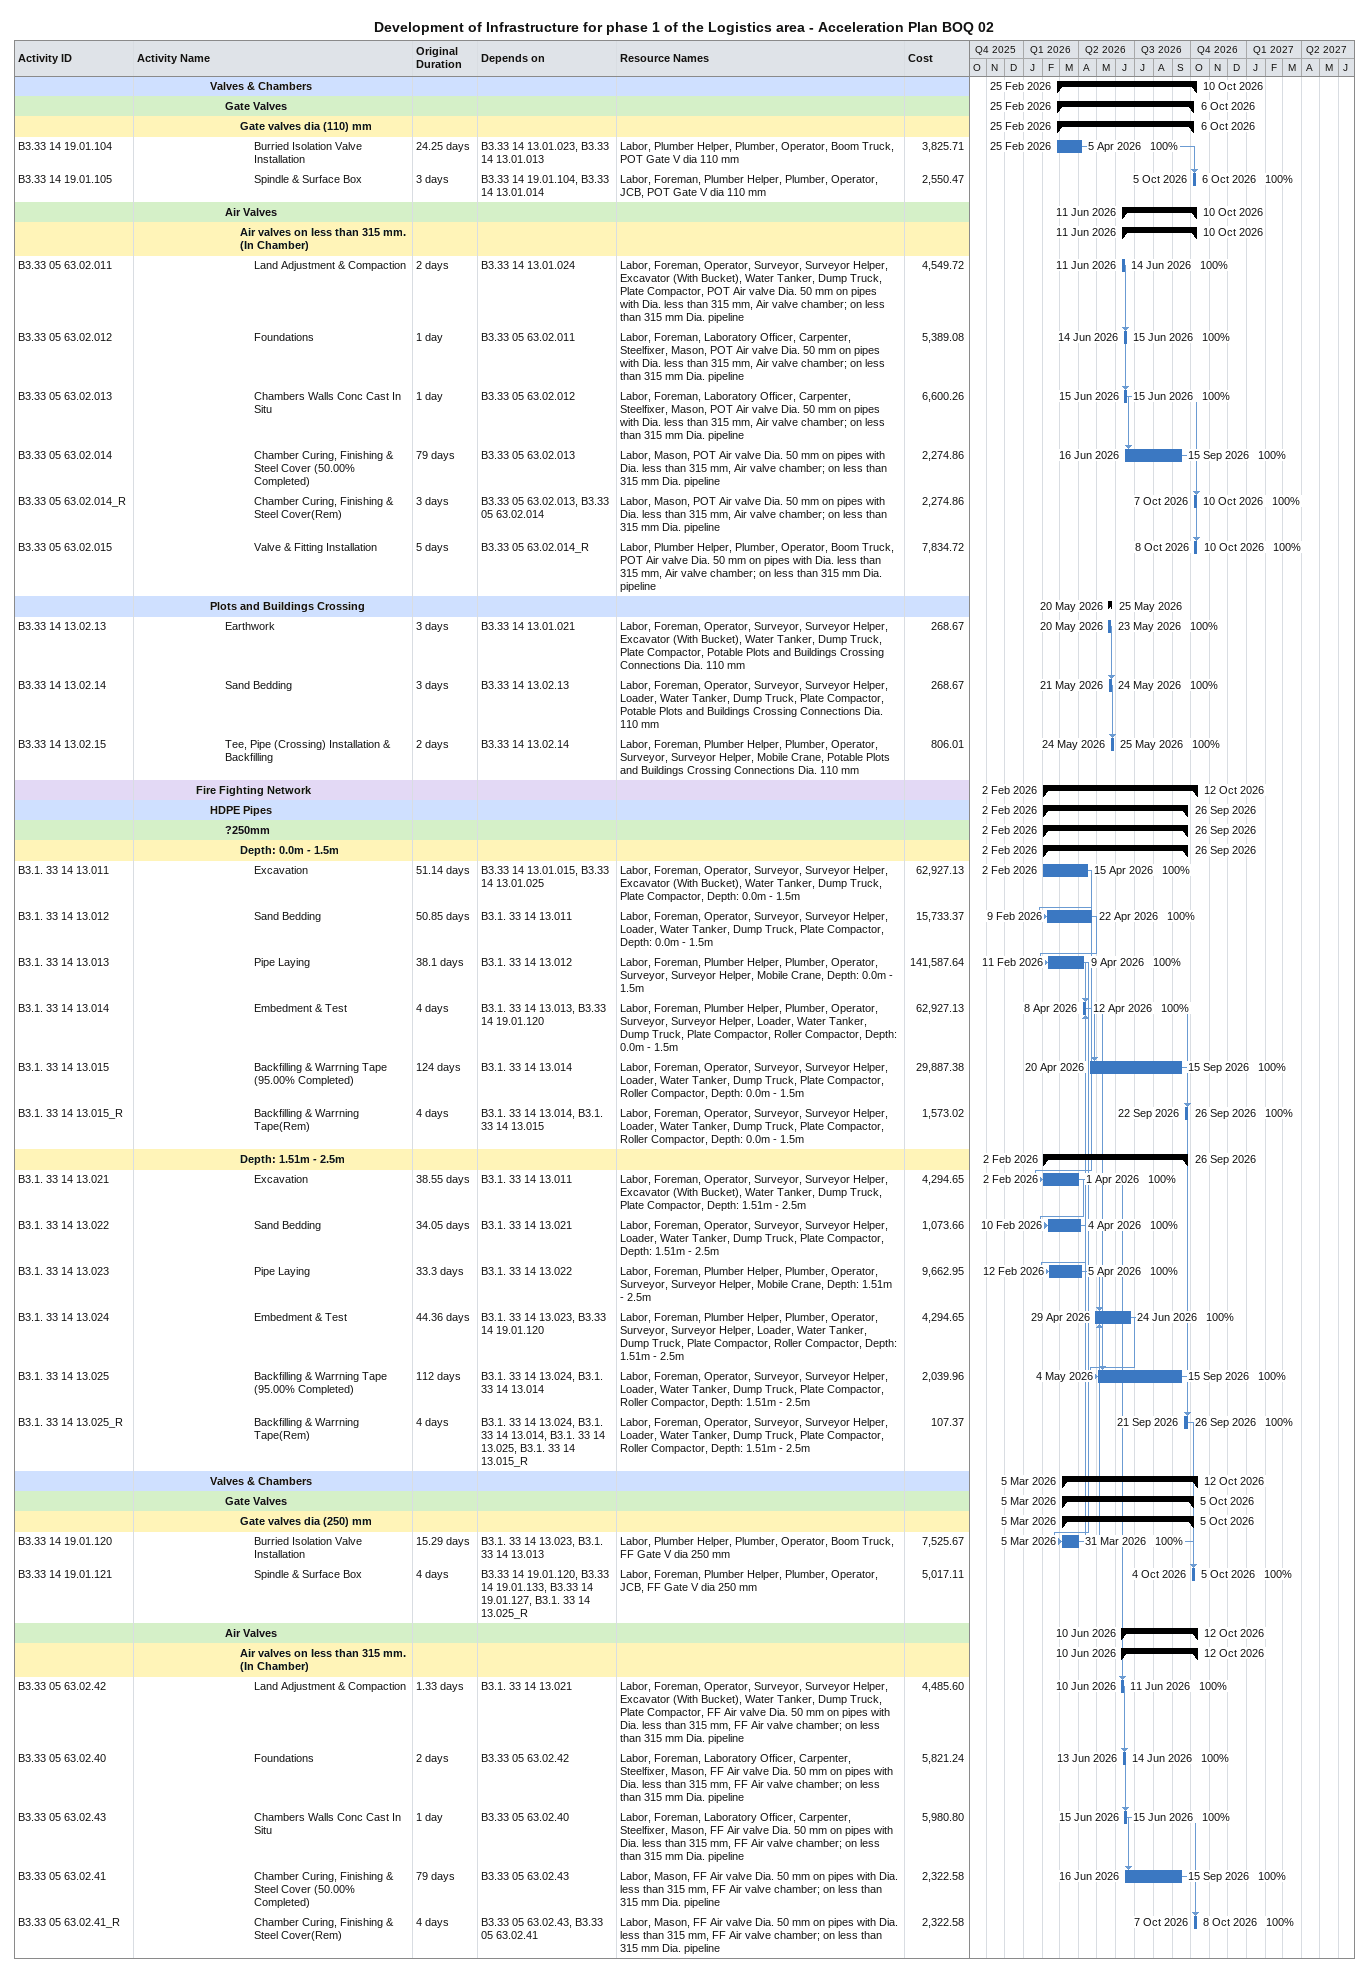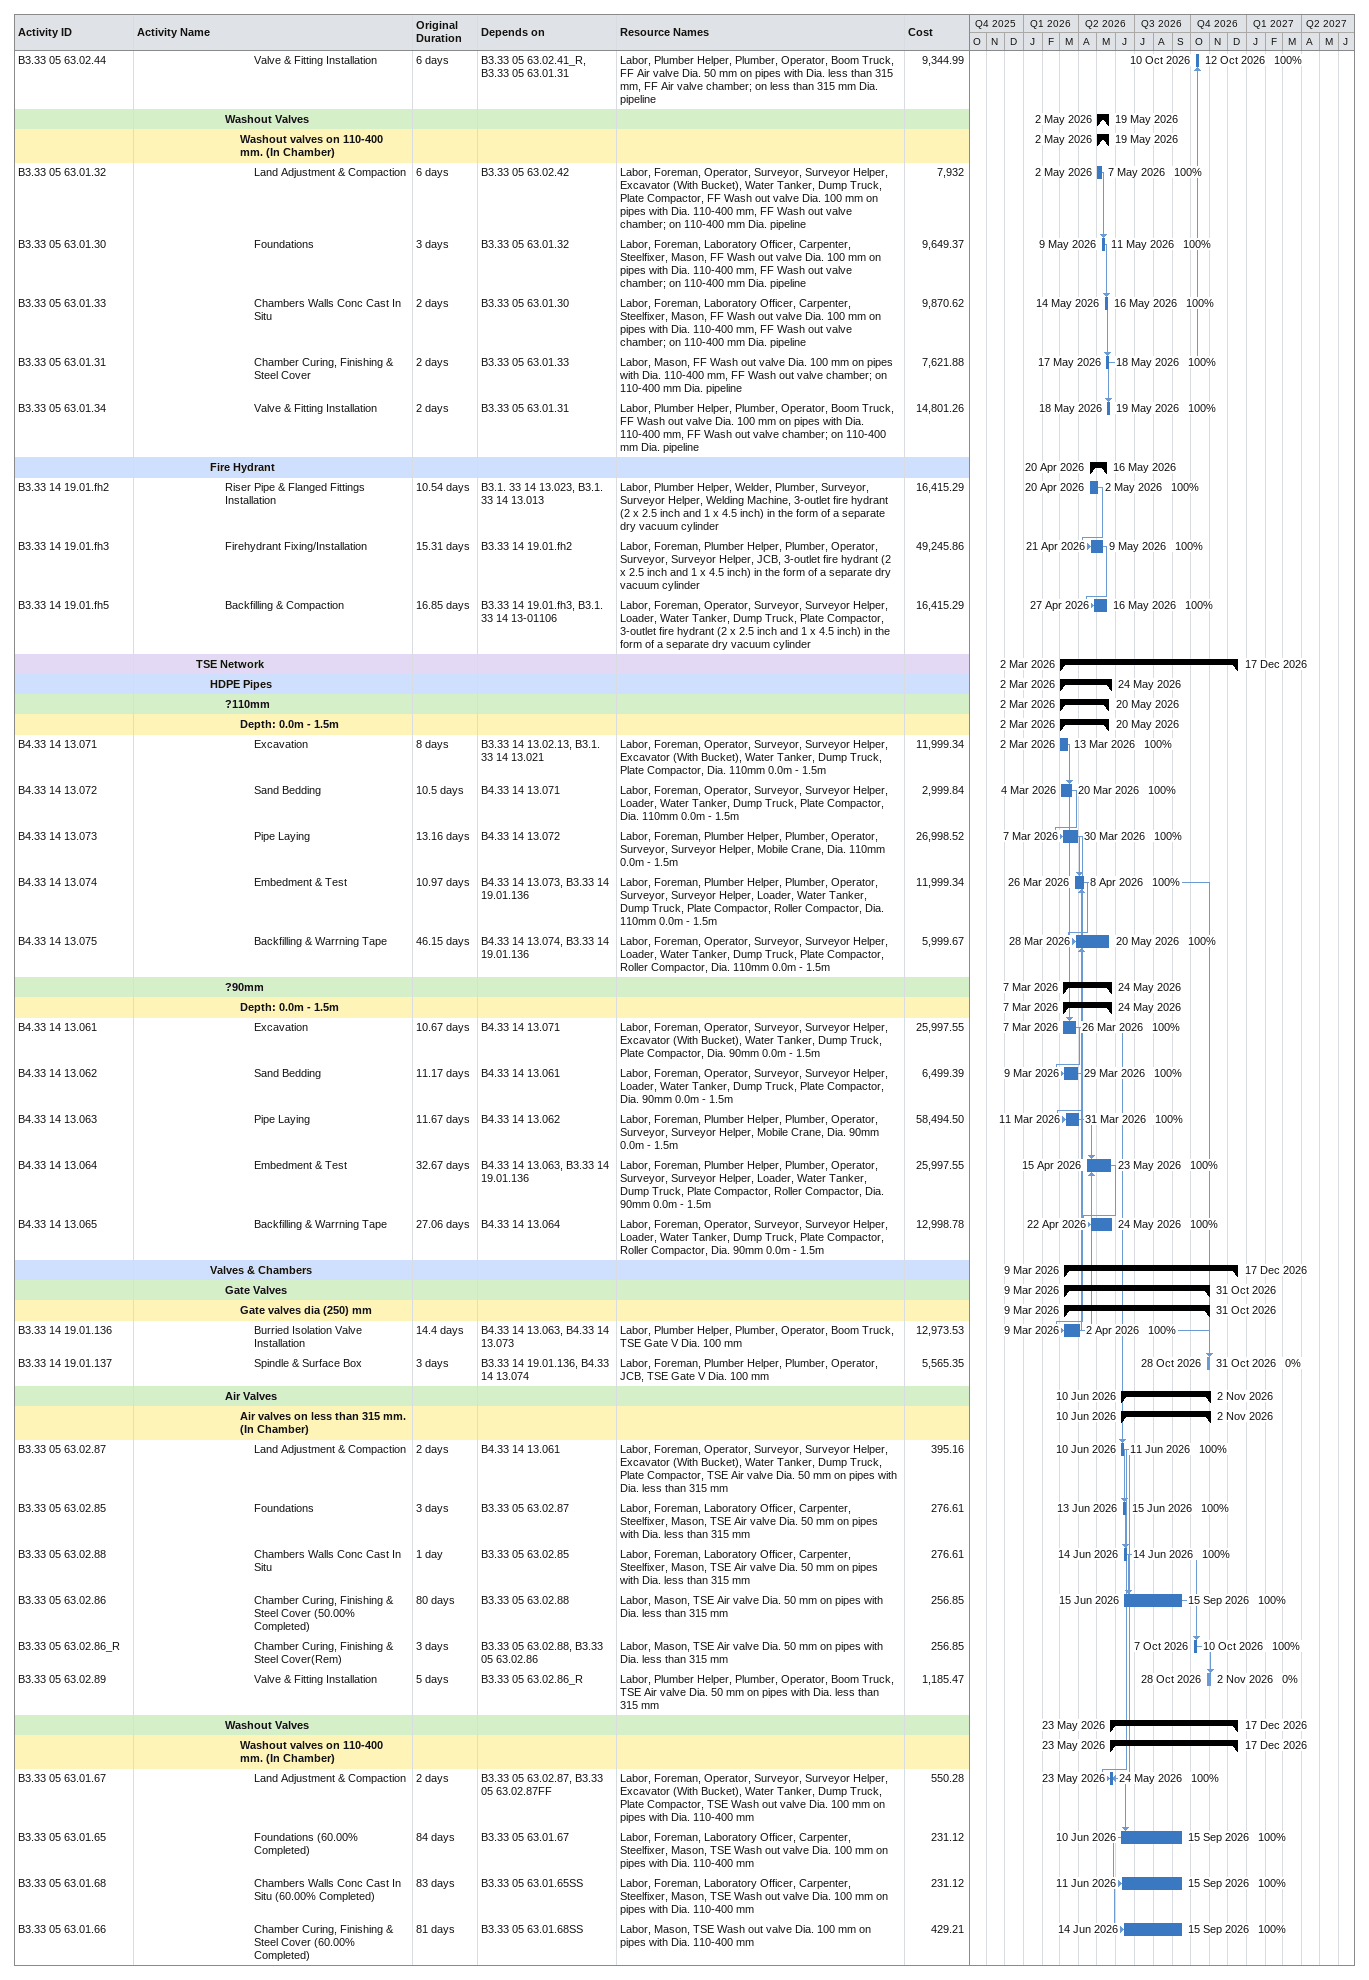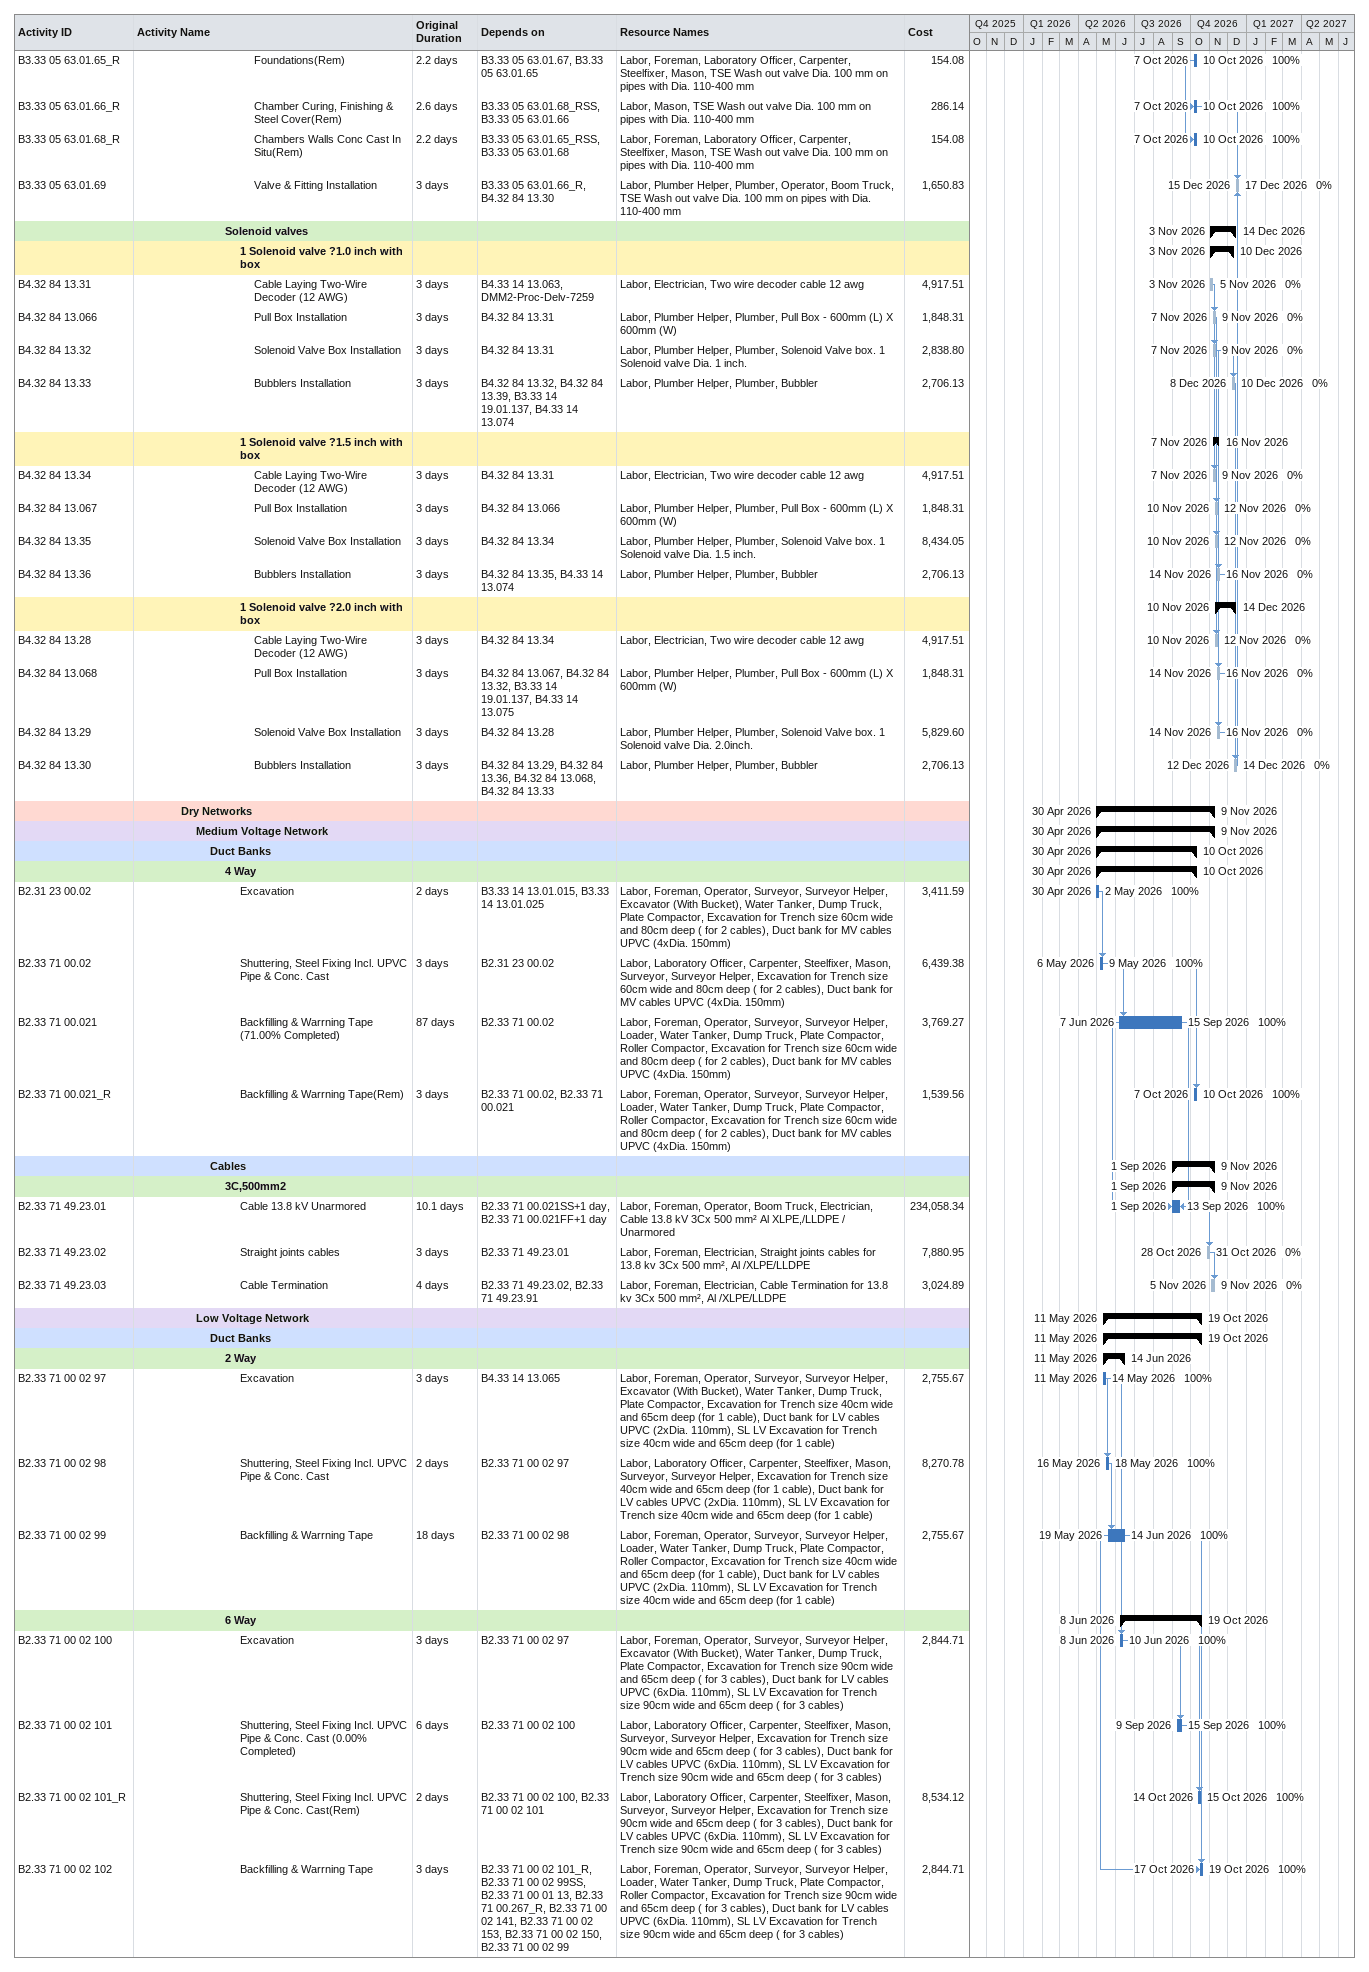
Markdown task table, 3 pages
Development of Infrastructure for phase 1 of the Logistics area - Acceleration Plan BOQ 02

| ID | Level | Task | Original duration | Start | Finish | Predecessors | Resources | % complete | Cost |
|---|---|---|---|---|---|---|---|---|---|
|  | 6 | **Valves & Chambers** |  | 2026-02-25 | 2026-10-10 |  |  |  |  |
|  | 7 | **Gate Valves** |  | 2026-02-25 | 2026-10-06 |  |  |  |  |
|  | 8 | **Gate valves dia (110) mm** |  | 2026-02-25 | 2026-10-06 |  |  |  |  |
| B3.33 14 19.01.104 | 9 | Burried Isolation Valve Installation | 24.25d | 2026-02-25 | 2026-04-05 | B3.33 14 13.01.023, B3.33 14 13.01.013 | Labor, Plumber Helper, Plumber, Operator, Boom Truck, POT Gate V dia 110 mm | 100 | 3825.71 |
| B3.33 14 19.01.105 | 9 | Spindle & Surface Box | 3d | 2026-10-05 | 2026-10-06 | B3.33 14 19.01.104, B3.33 14 13.01.014 | Labor, Foreman, Plumber Helper, Plumber, Operator, JCB, POT Gate V dia 110 mm | 100 | 2550.47 |
|  | 7 | **Air Valves** |  | 2026-06-11 | 2026-10-10 |  |  |  |  |
|  | 8 | **Air valves on less than 315 mm. (In Chamber)** |  | 2026-06-11 | 2026-10-10 |  |  |  |  |
| B3.33 05 63.02.011 | 9 | Land Adjustment & Compaction | 2d | 2026-06-11 | 2026-06-14 | B3.33 14 13.01.024 | Labor, Foreman, Operator, Surveyor, Surveyor Helper, Excavator (With Bucket), Water Tanker, Dump Truck, Plate Compactor, POT Air valve Dia. 50 mm on pipes with Dia. less than 315 mm, Air valve chamber; on less than 315 mm Dia. pipeline | 100 | 4549.72 |
| B3.33 05 63.02.012 | 9 | Foundations | 1d | 2026-06-14 | 2026-06-15 | B3.33 05 63.02.011 | Labor, Foreman, Laboratory Officer, Carpenter, Steelfixer, Mason, POT Air valve Dia. 50 mm on pipes with Dia. less than 315 mm, Air valve chamber; on less than 315 mm Dia. pipeline | 100 | 5389.08 |
| B3.33 05 63.02.013 | 9 | Chambers Walls Conc Cast In Situ | 1d | 2026-06-15 | 2026-06-15 | B3.33 05 63.02.012 | Labor, Foreman, Laboratory Officer, Carpenter, Steelfixer, Mason, POT Air valve Dia. 50 mm on pipes with Dia. less than 315 mm, Air valve chamber; on less than 315 mm Dia. pipeline | 100 | 6600.26 |
| B3.33 05 63.02.014 | 9 | Chamber Curing, Finishing & Steel Cover (50.00% Completed) | 79d | 2026-06-16 | 2026-09-15 | B3.33 05 63.02.013 | Labor, Mason, POT Air valve Dia. 50 mm on pipes with Dia. less than 315 mm, Air valve chamber; on less than 315 mm Dia. pipeline | 100 | 2274.86 |
| B3.33 05 63.02.014_R | 9 | Chamber Curing, Finishing & Steel Cover(Rem) | 3d | 2026-10-07 | 2026-10-10 | B3.33 05 63.02.013, B3.33 05 63.02.014 | Labor, Mason, POT Air valve Dia. 50 mm on pipes with Dia. less than 315 mm, Air valve chamber; on less than 315 mm Dia. pipeline | 100 | 2274.86 |
| B3.33 05 63.02.015 | 9 | Valve & Fitting Installation | 5d | 2026-10-08 | 2026-10-10 | B3.33 05 63.02.014_R | Labor, Plumber Helper, Plumber, Operator, Boom Truck, POT Air valve Dia. 50 mm on pipes with Dia. less than 315 mm, Air valve chamber; on less than 315 mm Dia. pipeline | 100 | 7834.72 |
|  | 6 | **Plots and Buildings Crossing** |  | 2026-05-20 | 2026-05-25 |  |  |  |  |
| B3.33 14 13.02.13 | 7 | Earthwork | 3d | 2026-05-20 | 2026-05-23 | B3.33 14 13.01.021 | Labor, Foreman, Operator, Surveyor, Surveyor Helper, Excavator (With Bucket), Water Tanker, Dump Truck, Plate Compactor, Potable Plots and Buildings Crossing Connections Dia. 110 mm | 100 | 268.67 |
| B3.33 14 13.02.14 | 7 | Sand Bedding | 3d | 2026-05-21 | 2026-05-24 | B3.33 14 13.02.13 | Labor, Foreman, Operator, Surveyor, Surveyor Helper, Loader, Water Tanker, Dump Truck, Plate Compactor, Potable Plots and Buildings Crossing Connections Dia. 110 mm | 100 | 268.67 |
| B3.33 14 13.02.15 | 7 | Tee, Pipe (Crossing) Installation & Backfilling | 2d | 2026-05-24 | 2026-05-25 | B3.33 14 13.02.14 | Labor, Foreman, Plumber Helper, Plumber, Operator, Surveyor, Surveyor Helper, Mobile Crane, Potable Plots and Buildings Crossing Connections Dia. 110 mm | 100 | 806.01 |
|  | 5 | **Fire Fighting Network** |  | 2026-02-02 | 2026-10-12 |  |  |  |  |
|  | 6 | **HDPE Pipes** |  | 2026-02-02 | 2026-09-26 |  |  |  |  |
|  | 7 | **?250mm** |  | 2026-02-02 | 2026-09-26 |  |  |  |  |
|  | 8 | **Depth: 0.0m - 1.5m** |  | 2026-02-02 | 2026-09-26 |  |  |  |  |
| B3.1. 33 14 13.011 | 9 | Excavation | 51.14d | 2026-02-02 | 2026-04-15 | B3.33 14 13.01.015, B3.33 14 13.01.025 | Labor, Foreman, Operator, Surveyor, Surveyor Helper, Excavator (With Bucket), Water Tanker, Dump Truck, Plate Compactor, Depth: 0.0m - 1.5m | 100 | 62927.13 |
| B3.1. 33 14 13.012 | 9 | Sand Bedding | 50.85d | 2026-02-09 | 2026-04-22 | B3.1. 33 14 13.011 | Labor, Foreman, Operator, Surveyor, Surveyor Helper, Loader, Water Tanker, Dump Truck, Plate Compactor, Depth: 0.0m - 1.5m | 100 | 15733.37 |
| B3.1. 33 14 13.013 | 9 | Pipe Laying | 38.1d | 2026-02-11 | 2026-04-09 | B3.1. 33 14 13.012 | Labor, Foreman, Plumber Helper, Plumber, Operator, Surveyor, Surveyor Helper, Mobile Crane, Depth: 0.0m - 1.5m | 100 | 141587.64 |
| B3.1. 33 14 13.014 | 9 | Embedment & Test | 4d | 2026-04-08 | 2026-04-12 | B3.1. 33 14 13.013, B3.33 14 19.01.120 | Labor, Foreman, Plumber Helper, Plumber, Operator, Surveyor, Surveyor Helper, Loader, Water Tanker, Dump Truck, Plate Compactor, Roller Compactor, Depth: 0.0m - 1.5m | 100 | 62927.13 |
| B3.1. 33 14 13.015 | 9 | Backfilling & Warrning Tape (95.00% Completed) | 124d | 2026-04-20 | 2026-09-15 | B3.1. 33 14 13.014 | Labor, Foreman, Operator, Surveyor, Surveyor Helper, Loader, Water Tanker, Dump Truck, Plate Compactor, Roller Compactor, Depth: 0.0m - 1.5m | 100 | 29887.38 |
| B3.1. 33 14 13.015_R | 9 | Backfilling & Warrning Tape(Rem) | 4d | 2026-09-22 | 2026-09-26 | B3.1. 33 14 13.014, B3.1. 33 14 13.015 | Labor, Foreman, Operator, Surveyor, Surveyor Helper, Loader, Water Tanker, Dump Truck, Plate Compactor, Roller Compactor, Depth: 0.0m - 1.5m | 100 | 1573.02 |
|  | 8 | **Depth: 1.51m - 2.5m** |  | 2026-02-02 | 2026-09-26 |  |  |  |  |
| B3.1. 33 14 13.021 | 9 | Excavation | 38.55d | 2026-02-02 | 2026-04-01 | B3.1. 33 14 13.011 | Labor, Foreman, Operator, Surveyor, Surveyor Helper, Excavator (With Bucket), Water Tanker, Dump Truck, Plate Compactor, Depth: 1.51m - 2.5m | 100 | 4294.65 |
| B3.1. 33 14 13.022 | 9 | Sand Bedding | 34.05d | 2026-02-10 | 2026-04-04 | B3.1. 33 14 13.021 | Labor, Foreman, Operator, Surveyor, Surveyor Helper, Loader, Water Tanker, Dump Truck, Plate Compactor, Depth: 1.51m - 2.5m | 100 | 1073.66 |
| B3.1. 33 14 13.023 | 9 | Pipe Laying | 33.3d | 2026-02-12 | 2026-04-05 | B3.1. 33 14 13.022 | Labor, Foreman, Plumber Helper, Plumber, Operator, Surveyor, Surveyor Helper, Mobile Crane, Depth: 1.51m - 2.5m | 100 | 9662.95 |
| B3.1. 33 14 13.024 | 9 | Embedment & Test | 44.36d | 2026-04-29 | 2026-06-24 | B3.1. 33 14 13.023, B3.33 14 19.01.120 | Labor, Foreman, Plumber Helper, Plumber, Operator, Surveyor, Surveyor Helper, Loader, Water Tanker, Dump Truck, Plate Compactor, Roller Compactor, Depth: 1.51m - 2.5m | 100 | 4294.65 |
| B3.1. 33 14 13.025 | 9 | Backfilling & Warrning Tape (95.00% Completed) | 112d | 2026-05-04 | 2026-09-15 | B3.1. 33 14 13.024, B3.1. 33 14 13.014 | Labor, Foreman, Operator, Surveyor, Surveyor Helper, Loader, Water Tanker, Dump Truck, Plate Compactor, Roller Compactor, Depth: 1.51m - 2.5m | 100 | 2039.96 |
| B3.1. 33 14 13.025_R | 9 | Backfilling & Warrning Tape(Rem) | 4d | 2026-09-21 | 2026-09-26 | B3.1. 33 14 13.024, B3.1. 33 14 13.014, B3.1. 33 14 13.025, B3.1. 33 14 13.015_R | Labor, Foreman, Operator, Surveyor, Surveyor Helper, Loader, Water Tanker, Dump Truck, Plate Compactor, Roller Compactor, Depth: 1.51m - 2.5m | 100 | 107.37 |
|  | 6 | **Valves & Chambers** |  | 2026-03-05 | 2026-10-12 |  |  |  |  |
|  | 7 | **Gate Valves** |  | 2026-03-05 | 2026-10-05 |  |  |  |  |
|  | 8 | **Gate valves dia (250) mm** |  | 2026-03-05 | 2026-10-05 |  |  |  |  |
| B3.33 14 19.01.120 | 9 | Burried Isolation Valve Installation | 15.29d | 2026-03-05 | 2026-03-31 | B3.1. 33 14 13.023, B3.1. 33 14 13.013 | Labor, Plumber Helper, Plumber, Operator, Boom Truck, FF Gate V dia 250 mm | 100 | 7525.67 |
| B3.33 14 19.01.121 | 9 | Spindle & Surface Box | 4d | 2026-10-04 | 2026-10-05 | B3.33 14 19.01.120, B3.33 14 19.01.133, B3.33 14 19.01.127, B3.1. 33 14 13.025_R | Labor, Foreman, Plumber Helper, Plumber, Operator, JCB, FF Gate V dia 250 mm | 100 | 5017.11 |
|  | 7 | **Air Valves** |  | 2026-06-10 | 2026-10-12 |  |  |  |  |
|  | 8 | **Air valves on less than 315 mm. (In Chamber)** |  | 2026-06-10 | 2026-10-12 |  |  |  |  |
| B3.33 05 63.02.42 | 9 | Land Adjustment & Compaction | 1.33d | 2026-06-10 | 2026-06-11 | B3.1. 33 14 13.021 | Labor, Foreman, Operator, Surveyor, Surveyor Helper, Excavator (With Bucket), Water Tanker, Dump Truck, Plate Compactor, FF Air valve Dia. 50 mm on pipes with Dia. less than 315 mm, FF Air valve chamber; on less than 315 mm Dia. pipeline | 100 | 4485.60 |
| B3.33 05 63.02.40 | 9 | Foundations | 2d | 2026-06-13 | 2026-06-14 | B3.33 05 63.02.42 | Labor, Foreman, Laboratory Officer, Carpenter, Steelfixer, Mason, FF Air valve Dia. 50 mm on pipes with Dia. less than 315 mm, FF Air valve chamber; on less than 315 mm Dia. pipeline | 100 | 5821.24 |
| B3.33 05 63.02.43 | 9 | Chambers Walls Conc Cast In Situ | 1d | 2026-06-15 | 2026-06-15 | B3.33 05 63.02.40 | Labor, Foreman, Laboratory Officer, Carpenter, Steelfixer, Mason, FF Air valve Dia. 50 mm on pipes with Dia. less than 315 mm, FF Air valve chamber; on less than 315 mm Dia. pipeline | 100 | 5980.80 |
| B3.33 05 63.02.41 | 9 | Chamber Curing, Finishing & Steel Cover (50.00% Completed) | 79d | 2026-06-16 | 2026-09-15 | B3.33 05 63.02.43 | Labor, Mason, FF Air valve Dia. 50 mm on pipes with Dia. less than 315 mm, FF Air valve chamber; on less than 315 mm Dia. pipeline | 100 | 2322.58 |
| B3.33 05 63.02.41_R | 9 | Chamber Curing, Finishing & Steel Cover(Rem) | 4d | 2026-10-07 | 2026-10-08 | B3.33 05 63.02.43, B3.33 05 63.02.41 | Labor, Mason, FF Air valve Dia. 50 mm on pipes with Dia. less than 315 mm, FF Air valve chamber; on less than 315 mm Dia. pipeline | 100 | 2322.58 |
| B3.33 05 63.02.44 | 9 | Valve & Fitting Installation | 6d | 2026-10-10 | 2026-10-12 | B3.33 05 63.02.41_R, B3.33 05 63.01.31 | Labor, Plumber Helper, Plumber, Operator, Boom Truck, FF Air valve Dia. 50 mm on pipes with Dia. less than 315 mm, FF Air valve chamber; on less than 315 mm Dia. pipeline | 100 | 9344.99 |
|  | 7 | **Washout Valves** |  | 2026-05-02 | 2026-05-19 |  |  |  |  |
|  | 8 | **Washout valves on 110-400 mm. (In Chamber)** |  | 2026-05-02 | 2026-05-19 |  |  |  |  |
| B3.33 05 63.01.32 | 9 | Land Adjustment & Compaction | 6d | 2026-05-02 | 2026-05-07 | B3.33 05 63.02.42 | Labor, Foreman, Operator, Surveyor, Surveyor Helper, Excavator (With Bucket), Water Tanker, Dump Truck, Plate Compactor, FF Wash out valve Dia. 100 mm on pipes with Dia. 110-400 mm, FF Wash out valve chamber; on 110-400 mm Dia. pipeline | 100 | 7932 |
| B3.33 05 63.01.30 | 9 | Foundations | 3d | 2026-05-09 | 2026-05-11 | B3.33 05 63.01.32 | Labor, Foreman, Laboratory Officer, Carpenter, Steelfixer, Mason, FF Wash out valve Dia. 100 mm on pipes with Dia. 110-400 mm, FF Wash out valve chamber; on 110-400 mm Dia. pipeline | 100 | 9649.37 |
| B3.33 05 63.01.33 | 9 | Chambers Walls Conc Cast In Situ | 2d | 2026-05-14 | 2026-05-16 | B3.33 05 63.01.30 | Labor, Foreman, Laboratory Officer, Carpenter, Steelfixer, Mason, FF Wash out valve Dia. 100 mm on pipes with Dia. 110-400 mm, FF Wash out valve chamber; on 110-400 mm Dia. pipeline | 100 | 9870.62 |
| B3.33 05 63.01.31 | 9 | Chamber Curing, Finishing & Steel Cover | 2d | 2026-05-17 | 2026-05-18 | B3.33 05 63.01.33 | Labor, Mason, FF Wash out valve Dia. 100 mm on pipes with Dia. 110-400 mm, FF Wash out valve chamber; on 110-400 mm Dia. pipeline | 100 | 7621.88 |
| B3.33 05 63.01.34 | 9 | Valve & Fitting Installation | 2d | 2026-05-18 | 2026-05-19 | B3.33 05 63.01.31 | Labor, Plumber Helper, Plumber, Operator, Boom Truck, FF Wash out valve Dia. 100 mm on pipes with Dia. 110-400 mm, FF Wash out valve chamber; on 110-400 mm Dia. pipeline | 100 | 14801.26 |
|  | 6 | **Fire Hydrant** |  | 2026-04-20 | 2026-05-16 |  |  |  |  |
| B3.33 14 19.01.fh2 | 7 | Riser Pipe & Flanged Fittings Installation | 10.54d | 2026-04-20 | 2026-05-02 | B3.1. 33 14 13.023, B3.1. 33 14 13.013 | Labor, Plumber Helper, Welder, Plumber, Surveyor, Surveyor Helper, Welding Machine, 3-outlet fire hydrant (2 x 2.5 inch and 1 x 4.5 inch) in the form of a separate dry vacuum cylinder | 100 | 16415.29 |
| B3.33 14 19.01.fh3 | 7 | Firehydrant Fixing/Installation | 15.31d | 2026-04-21 | 2026-05-09 | B3.33 14 19.01.fh2 | Labor, Foreman, Plumber Helper, Plumber, Operator, Surveyor, Surveyor Helper, JCB, 3-outlet fire hydrant (2 x 2.5 inch and 1 x 4.5 inch) in the form of a separate dry vacuum cylinder | 100 | 49245.86 |
| B3.33 14 19.01.fh5 | 7 | Backfilling & Compaction | 16.85d | 2026-04-27 | 2026-05-16 | B3.33 14 19.01.fh3, B3.1. 33 14 13-01106 | Labor, Foreman, Operator, Surveyor, Surveyor Helper, Loader, Water Tanker, Dump Truck, Plate Compactor, 3-outlet fire hydrant (2 x 2.5 inch and 1 x 4.5 inch) in the form of a separate dry vacuum cylinder | 100 | 16415.29 |
|  | 5 | **TSE Network** |  | 2026-03-02 | 2026-12-17 |  |  |  |  |
|  | 6 | **HDPE Pipes** |  | 2026-03-02 | 2026-05-24 |  |  |  |  |
|  | 7 | **?110mm** |  | 2026-03-02 | 2026-05-20 |  |  |  |  |
|  | 8 | **Depth: 0.0m - 1.5m** |  | 2026-03-02 | 2026-05-20 |  |  |  |  |
| B4.33 14 13.071 | 9 | Excavation | 8d | 2026-03-02 | 2026-03-13 | B3.33 14 13.02.13, B3.1. 33 14 13.021 | Labor, Foreman, Operator, Surveyor, Surveyor Helper, Excavator (With Bucket), Water Tanker, Dump Truck, Plate Compactor, Dia. 110mm 0.0m - 1.5m | 100 | 11999.34 |
| B4.33 14 13.072 | 9 | Sand Bedding | 10.5d | 2026-03-04 | 2026-03-20 | B4.33 14 13.071 | Labor, Foreman, Operator, Surveyor, Surveyor Helper, Loader, Water Tanker, Dump Truck, Plate Compactor, Dia. 110mm 0.0m - 1.5m | 100 | 2999.84 |
| B4.33 14 13.073 | 9 | Pipe Laying | 13.16d | 2026-03-07 | 2026-03-30 | B4.33 14 13.072 | Labor, Foreman, Plumber Helper, Plumber, Operator, Surveyor, Surveyor Helper, Mobile Crane, Dia. 110mm 0.0m - 1.5m | 100 | 26998.52 |
| B4.33 14 13.074 | 9 | Embedment & Test | 10.97d | 2026-03-26 | 2026-04-08 | B4.33 14 13.073, B3.33 14 19.01.136 | Labor, Foreman, Plumber Helper, Plumber, Operator, Surveyor, Surveyor Helper, Loader, Water Tanker, Dump Truck, Plate Compactor, Roller Compactor, Dia. 110mm 0.0m - 1.5m | 100 | 11999.34 |
| B4.33 14 13.075 | 9 | Backfilling & Warrning Tape | 46.15d | 2026-03-28 | 2026-05-20 | B4.33 14 13.074, B3.33 14 19.01.136 | Labor, Foreman, Operator, Surveyor, Surveyor Helper, Loader, Water Tanker, Dump Truck, Plate Compactor, Roller Compactor, Dia. 110mm 0.0m - 1.5m | 100 | 5999.67 |
|  | 7 | **?90mm** |  | 2026-03-07 | 2026-05-24 |  |  |  |  |
|  | 8 | **Depth: 0.0m - 1.5m** |  | 2026-03-07 | 2026-05-24 |  |  |  |  |
| B4.33 14 13.061 | 9 | Excavation | 10.67d | 2026-03-07 | 2026-03-26 | B4.33 14 13.071 | Labor, Foreman, Operator, Surveyor, Surveyor Helper, Excavator (With Bucket), Water Tanker, Dump Truck, Plate Compactor, Dia. 90mm 0.0m - 1.5m | 100 | 25997.55 |
| B4.33 14 13.062 | 9 | Sand Bedding | 11.17d | 2026-03-09 | 2026-03-29 | B4.33 14 13.061 | Labor, Foreman, Operator, Surveyor, Surveyor Helper, Loader, Water Tanker, Dump Truck, Plate Compactor, Dia. 90mm 0.0m - 1.5m | 100 | 6499.39 |
| B4.33 14 13.063 | 9 | Pipe Laying | 11.67d | 2026-03-11 | 2026-03-31 | B4.33 14 13.062 | Labor, Foreman, Plumber Helper, Plumber, Operator, Surveyor, Surveyor Helper, Mobile Crane, Dia. 90mm 0.0m - 1.5m | 100 | 58494.50 |
| B4.33 14 13.064 | 9 | Embedment & Test | 32.67d | 2026-04-15 | 2026-05-23 | B4.33 14 13.063, B3.33 14 19.01.136 | Labor, Foreman, Plumber Helper, Plumber, Operator, Surveyor, Surveyor Helper, Loader, Water Tanker, Dump Truck, Plate Compactor, Roller Compactor, Dia. 90mm 0.0m - 1.5m | 100 | 25997.55 |
| B4.33 14 13.065 | 9 | Backfilling & Warrning Tape | 27.06d | 2026-04-22 | 2026-05-24 | B4.33 14 13.064 | Labor, Foreman, Operator, Surveyor, Surveyor Helper, Loader, Water Tanker, Dump Truck, Plate Compactor, Roller Compactor, Dia. 90mm 0.0m - 1.5m | 100 | 12998.78 |
|  | 6 | **Valves & Chambers** |  | 2026-03-09 | 2026-12-17 |  |  |  |  |
|  | 7 | **Gate Valves** |  | 2026-03-09 | 2026-10-31 |  |  |  |  |
|  | 8 | **Gate valves dia (250) mm** |  | 2026-03-09 | 2026-10-31 |  |  |  |  |
| B3.33 14 19.01.136 | 9 | Burried Isolation Valve Installation | 14.4d | 2026-03-09 | 2026-04-02 | B4.33 14 13.063, B4.33 14 13.073 | Labor, Plumber Helper, Plumber, Operator, Boom Truck, TSE Gate V Dia. 100 mm | 100 | 12973.53 |
| B3.33 14 19.01.137 | 9 | Spindle & Surface Box | 3d | 2026-10-28 | 2026-10-31 | B3.33 14 19.01.136, B4.33 14 13.074 | Labor, Foreman, Plumber Helper, Plumber, Operator, JCB, TSE Gate V Dia. 100 mm | 0 | 5565.35 |
|  | 7 | **Air Valves** |  | 2026-06-10 | 2026-11-02 |  |  |  |  |
|  | 8 | **Air valves on less than 315 mm. (In Chamber)** |  | 2026-06-10 | 2026-11-02 |  |  |  |  |
| B3.33 05 63.02.87 | 9 | Land Adjustment & Compaction | 2d | 2026-06-10 | 2026-06-11 | B4.33 14 13.061 | Labor, Foreman, Operator, Surveyor, Surveyor Helper, Excavator (With Bucket), Water Tanker, Dump Truck, Plate Compactor, TSE Air valve Dia. 50 mm on pipes with Dia. less than 315 mm | 100 | 395.16 |
| B3.33 05 63.02.85 | 9 | Foundations | 3d | 2026-06-13 | 2026-06-15 | B3.33 05 63.02.87 | Labor, Foreman, Laboratory Officer, Carpenter, Steelfixer, Mason, TSE Air valve Dia. 50 mm on pipes with Dia. less than 315 mm | 100 | 276.61 |
| B3.33 05 63.02.88 | 9 | Chambers Walls Conc Cast In Situ | 1d | 2026-06-14 | 2026-06-14 | B3.33 05 63.02.85 | Labor, Foreman, Laboratory Officer, Carpenter, Steelfixer, Mason, TSE Air valve Dia. 50 mm on pipes with Dia. less than 315 mm | 100 | 276.61 |
| B3.33 05 63.02.86 | 9 | Chamber Curing, Finishing & Steel Cover (50.00% Completed) | 80d | 2026-06-15 | 2026-09-15 | B3.33 05 63.02.88 | Labor, Mason, TSE Air valve Dia. 50 mm on pipes with Dia. less than 315 mm | 100 | 256.85 |
| B3.33 05 63.02.86_R | 9 | Chamber Curing, Finishing & Steel Cover(Rem) | 3d | 2026-10-07 | 2026-10-10 | B3.33 05 63.02.88, B3.33 05 63.02.86 | Labor, Mason, TSE Air valve Dia. 50 mm on pipes with Dia. less than 315 mm | 100 | 256.85 |
| B3.33 05 63.02.89 | 9 | Valve & Fitting Installation | 5d | 2026-10-28 | 2026-11-02 | B3.33 05 63.02.86_R | Labor, Plumber Helper, Plumber, Operator, Boom Truck, TSE Air valve Dia. 50 mm on pipes with Dia. less than 315 mm | 0 | 1185.47 |
|  | 7 | **Washout Valves** |  | 2026-05-23 | 2026-12-17 |  |  |  |  |
|  | 8 | **Washout valves on 110-400 mm. (In Chamber)** |  | 2026-05-23 | 2026-12-17 |  |  |  |  |
| B3.33 05 63.01.67 | 9 | Land Adjustment & Compaction | 2d | 2026-05-23 | 2026-05-24 | B3.33 05 63.02.87, B3.33 05 63.02.87FF | Labor, Foreman, Operator, Surveyor, Surveyor Helper, Excavator (With Bucket), Water Tanker, Dump Truck, Plate Compactor, TSE Wash out valve Dia. 100 mm on pipes with Dia. 110-400 mm | 100 | 550.28 |
| B3.33 05 63.01.65 | 9 | Foundations (60.00% Completed) | 84d | 2026-06-10 | 2026-09-15 | B3.33 05 63.01.67 | Labor, Foreman, Laboratory Officer, Carpenter, Steelfixer, Mason, TSE Wash out valve Dia. 100 mm on pipes with Dia. 110-400 mm | 100 | 231.12 |
| B3.33 05 63.01.68 | 9 | Chambers Walls Conc Cast In Situ (60.00% Completed) | 83d | 2026-06-11 | 2026-09-15 | B3.33 05 63.01.65SS | Labor, Foreman, Laboratory Officer, Carpenter, Steelfixer, Mason, TSE Wash out valve Dia. 100 mm on pipes with Dia. 110-400 mm | 100 | 231.12 |
| B3.33 05 63.01.66 | 9 | Chamber Curing, Finishing & Steel Cover (60.00% Completed) | 81d | 2026-06-14 | 2026-09-15 | B3.33 05 63.01.68SS | Labor, Mason, TSE Wash out valve Dia. 100 mm on pipes with Dia. 110-400 mm | 100 | 429.21 |
| B3.33 05 63.01.65_R | 9 | Foundations(Rem) | 2.2d | 2026-10-07 | 2026-10-10 | B3.33 05 63.01.67, B3.33 05 63.01.65 | Labor, Foreman, Laboratory Officer, Carpenter, Steelfixer, Mason, TSE Wash out valve Dia. 100 mm on pipes with Dia. 110-400 mm | 100 | 154.08 |
| B3.33 05 63.01.66_R | 9 | Chamber Curing, Finishing & Steel Cover(Rem) | 2.6d | 2026-10-07 | 2026-10-10 | B3.33 05 63.01.68_RSS, B3.33 05 63.01.66 | Labor, Mason, TSE Wash out valve Dia. 100 mm on pipes with Dia. 110-400 mm | 100 | 286.14 |
| B3.33 05 63.01.68_R | 9 | Chambers Walls Conc Cast In Situ(Rem) | 2.2d | 2026-10-07 | 2026-10-10 | B3.33 05 63.01.65_RSS, B3.33 05 63.01.68 | Labor, Foreman, Laboratory Officer, Carpenter, Steelfixer, Mason, TSE Wash out valve Dia. 100 mm on pipes with Dia. 110-400 mm | 100 | 154.08 |
| B3.33 05 63.01.69 | 9 | Valve & Fitting Installation | 3d | 2026-12-15 | 2026-12-17 | B3.33 05 63.01.66_R, B4.32 84 13.30 | Labor, Plumber Helper, Plumber, Operator, Boom Truck, TSE Wash out valve Dia. 100 mm on pipes with Dia. 110-400 mm | 0 | 1650.83 |
|  | 7 | **Solenoid valves** |  | 2026-11-03 | 2026-12-14 |  |  |  |  |
|  | 8 | **1 Solenoid valve ?1.0 inch with box** |  | 2026-11-03 | 2026-12-10 |  |  |  |  |
| B4.32 84 13.31 | 9 | Cable Laying Two-Wire Decoder (12 AWG) | 3d | 2026-11-03 | 2026-11-05 | B4.33 14 13.063, DMM2-Proc-Delv-7259 | Labor, Electrician, Two wire decoder cable 12 awg | 0 | 4917.51 |
| B4.32 84 13.066 | 9 | Pull Box Installation | 3d | 2026-11-07 | 2026-11-09 | B4.32 84 13.31 | Labor, Plumber Helper, Plumber, Pull Box - 600mm (L) X 600mm (W) | 0 | 1848.31 |
| B4.32 84 13.32 | 9 | Solenoid Valve Box Installation | 3d | 2026-11-07 | 2026-11-09 | B4.32 84 13.31 | Labor, Plumber Helper, Plumber, Solenoid Valve box. 1 Solenoid valve Dia. 1 inch. | 0 | 2838.80 |
| B4.32 84 13.33 | 9 | Bubblers Installation | 3d | 2026-12-08 | 2026-12-10 | B4.32 84 13.32, B4.32 84 13.39, B3.33 14 19.01.137, B4.33 14 13.074 | Labor, Plumber Helper, Plumber, Bubbler | 0 | 2706.13 |
|  | 8 | **1 Solenoid valve ?1.5 inch with box** |  | 2026-11-07 | 2026-11-16 |  |  |  |  |
| B4.32 84 13.34 | 9 | Cable Laying Two-Wire Decoder (12 AWG) | 3d | 2026-11-07 | 2026-11-09 | B4.32 84 13.31 | Labor, Electrician, Two wire decoder cable 12 awg | 0 | 4917.51 |
| B4.32 84 13.067 | 9 | Pull Box Installation | 3d | 2026-11-10 | 2026-11-12 | B4.32 84 13.066 | Labor, Plumber Helper, Plumber, Pull Box - 600mm (L) X 600mm (W) | 0 | 1848.31 |
| B4.32 84 13.35 | 9 | Solenoid Valve Box Installation | 3d | 2026-11-10 | 2026-11-12 | B4.32 84 13.34 | Labor, Plumber Helper, Plumber, Solenoid Valve box. 1 Solenoid valve Dia. 1.5 inch. | 0 | 8434.05 |
| B4.32 84 13.36 | 9 | Bubblers Installation | 3d | 2026-11-14 | 2026-11-16 | B4.32 84 13.35, B4.33 14 13.074 | Labor, Plumber Helper, Plumber, Bubbler | 0 | 2706.13 |
|  | 8 | **1 Solenoid valve ?2.0 inch with box** |  | 2026-11-10 | 2026-12-14 |  |  |  |  |
| B4.32 84 13.28 | 9 | Cable Laying Two-Wire Decoder (12 AWG) | 3d | 2026-11-10 | 2026-11-12 | B4.32 84 13.34 | Labor, Electrician, Two wire decoder cable 12 awg | 0 | 4917.51 |
| B4.32 84 13.068 | 9 | Pull Box Installation | 3d | 2026-11-14 | 2026-11-16 | B4.32 84 13.067, B4.32 84 13.32, B3.33 14 19.01.137, B4.33 14 13.075 | Labor, Plumber Helper, Plumber, Pull Box - 600mm (L) X 600mm (W) | 0 | 1848.31 |
| B4.32 84 13.29 | 9 | Solenoid Valve Box Installation | 3d | 2026-11-14 | 2026-11-16 | B4.32 84 13.28 | Labor, Plumber Helper, Plumber, Solenoid Valve box. 1 Solenoid valve Dia. 2.0inch. | 0 | 5829.60 |
| B4.32 84 13.30 | 9 | Bubblers Installation | 3d | 2026-12-12 | 2026-12-14 | B4.32 84 13.29, B4.32 84 13.36, B4.32 84 13.068, B4.32 84 13.33 | Labor, Plumber Helper, Plumber, Bubbler | 0 | 2706.13 |
|  | 4 | **Dry Networks** |  | 2026-04-30 | 2026-11-09 |  |  |  |  |
|  | 5 | **Medium Voltage Network** |  | 2026-04-30 | 2026-11-09 |  |  |  |  |
|  | 6 | **Duct Banks** |  | 2026-04-30 | 2026-10-10 |  |  |  |  |
|  | 7 | **4 Way** |  | 2026-04-30 | 2026-10-10 |  |  |  |  |
| B2.31 23 00.02 | 8 | Excavation | 2d | 2026-04-30 | 2026-05-02 | B3.33 14 13.01.015, B3.33 14 13.01.025 | Labor, Foreman, Operator, Surveyor, Surveyor Helper, Excavator (With Bucket), Water Tanker, Dump Truck, Plate Compactor, Excavation for Trench size 60cm wide and 80cm deep ( for 2 cables), Duct bank for MV cables UPVC (4xDia. 150mm) | 100 | 3411.59 |
| B2.33 71 00.02 | 8 | Shuttering, Steel Fixing Incl. UPVC Pipe & Conc. Cast | 3d | 2026-05-06 | 2026-05-09 | B2.31 23 00.02 | Labor, Laboratory Officer, Carpenter, Steelfixer, Mason, Surveyor, Surveyor Helper, Excavation for Trench size 60cm wide and 80cm deep ( for 2 cables), Duct bank for MV cables UPVC (4xDia. 150mm) | 100 | 6439.38 |
| B2.33 71 00.021 | 8 | Backfilling & Warrning Tape (71.00% Completed) | 87d | 2026-06-07 | 2026-09-15 | B2.33 71 00.02 | Labor, Foreman, Operator, Surveyor, Surveyor Helper, Loader, Water Tanker, Dump Truck, Plate Compactor, Roller Compactor, Excavation for Trench size 60cm wide and 80cm deep ( for 2 cables), Duct bank for MV cables UPVC (4xDia. 150mm) | 100 | 3769.27 |
| B2.33 71 00.021_R | 8 | Backfilling & Warrning Tape(Rem) | 3d | 2026-10-07 | 2026-10-10 | B2.33 71 00.02, B2.33 71 00.021 | Labor, Foreman, Operator, Surveyor, Surveyor Helper, Loader, Water Tanker, Dump Truck, Plate Compactor, Roller Compactor, Excavation for Trench size 60cm wide and 80cm deep ( for 2 cables), Duct bank for MV cables UPVC (4xDia. 150mm) | 100 | 1539.56 |
|  | 6 | **Cables** |  | 2026-09-01 | 2026-11-09 |  |  |  |  |
|  | 7 | **3C,500mm2** |  | 2026-09-01 | 2026-11-09 |  |  |  |  |
| B2.33 71 49.23.01 | 8 | Cable 13.8 kV Unarmored | 10.1d | 2026-09-01 | 2026-09-13 | B2.33 71 00.021SS+1d, B2.33 71 00.021FF+1d | Labor, Foreman, Operator, Boom Truck, Electrician, Cable 13.8 kV 3Cx 500 mm² Al XLPE,/LLDPE / Unarmored | 100 | 234058.34 |
| B2.33 71 49.23.02 | 8 | Straight joints cables | 3d | 2026-10-28 | 2026-10-31 | B2.33 71 49.23.01 | Labor, Foreman, Electrician, Straight joints cables for 13.8 kv 3Cx 500 mm², Al /XLPE/LLDPE | 0 | 7880.95 |
| B2.33 71 49.23.03 | 8 | Cable Termination | 4d | 2026-11-05 | 2026-11-09 | B2.33 71 49.23.02, B2.33 71 49.23.91 | Labor, Foreman, Electrician, Cable Termination for 13.8 kv 3Cx 500 mm², Al /XLPE/LLDPE | 0 | 3024.89 |
|  | 5 | **Low Voltage Network** |  | 2026-05-11 | 2026-10-19 |  |  |  |  |
|  | 6 | **Duct Banks** |  | 2026-05-11 | 2026-10-19 |  |  |  |  |
|  | 7 | **2 Way** |  | 2026-05-11 | 2026-06-14 |  |  |  |  |
| B2.33 71 00 02 97 | 8 | Excavation | 3d | 2026-05-11 | 2026-05-14 | B4.33 14 13.065 | Labor, Foreman, Operator, Surveyor, Surveyor Helper, Excavator (With Bucket), Water Tanker, Dump Truck, Plate Compactor, Excavation for Trench size 40cm wide and 65cm deep (for 1 cable), Duct bank for LV cables UPVC (2xDia. 110mm), SL LV Excavation for Trench size 40cm wide and 65cm deep (for 1 cable) | 100 | 2755.67 |
| B2.33 71 00 02 98 | 8 | Shuttering, Steel Fixing Incl. UPVC Pipe & Conc. Cast | 2d | 2026-05-16 | 2026-05-18 | B2.33 71 00 02 97 | Labor, Laboratory Officer, Carpenter, Steelfixer, Mason, Surveyor, Surveyor Helper, Excavation for Trench size 40cm wide and 65cm deep (for 1 cable), Duct bank for LV cables UPVC (2xDia. 110mm), SL LV Excavation for Trench size 40cm wide and 65cm deep (for 1 cable) | 100 | 8270.78 |
| B2.33 71 00 02 99 | 8 | Backfilling & Warrning Tape | 18d | 2026-05-19 | 2026-06-14 | B2.33 71 00 02 98 | Labor, Foreman, Operator, Surveyor, Surveyor Helper, Loader, Water Tanker, Dump Truck, Plate Compactor, Roller Compactor, Excavation for Trench size 40cm wide and 65cm deep (for 1 cable), Duct bank for LV cables UPVC (2xDia. 110mm), SL LV Excavation for Trench size 40cm wide and 65cm deep (for 1 cable) | 100 | 2755.67 |
|  | 7 | **6 Way** |  | 2026-06-08 | 2026-10-19 |  |  |  |  |
| B2.33 71 00 02 100 | 8 | Excavation | 3d | 2026-06-08 | 2026-06-10 | B2.33 71 00 02 97 | Labor, Foreman, Operator, Surveyor, Surveyor Helper, Excavator (With Bucket), Water Tanker, Dump Truck, Plate Compactor, Excavation for Trench size 90cm wide and 65cm deep ( for 3 cables), Duct bank for LV cables UPVC (6xDia. 110mm), SL LV Excavation for Trench size 90cm wide and 65cm deep ( for 3 cables) | 100 | 2844.71 |
| B2.33 71 00 02 101 | 8 | Shuttering, Steel Fixing Incl. UPVC Pipe & Conc. Cast (0.00% Completed) | 6d | 2026-09-09 | 2026-09-15 | B2.33 71 00 02 100 | Labor, Laboratory Officer, Carpenter, Steelfixer, Mason, Surveyor, Surveyor Helper, Excavation for Trench size 90cm wide and 65cm deep ( for 3 cables), Duct bank for LV cables UPVC (6xDia. 110mm), SL LV Excavation for Trench size 90cm wide and 65cm deep ( for 3 cables) | 100 |  |
| B2.33 71 00 02 101_R | 8 | Shuttering, Steel Fixing Incl. UPVC Pipe & Conc. Cast(Rem) | 2d | 2026-10-14 | 2026-10-15 | B2.33 71 00 02 100, B2.33 71 00 02 101 | Labor, Laboratory Officer, Carpenter, Steelfixer, Mason, Surveyor, Surveyor Helper, Excavation for Trench size 90cm wide and 65cm deep ( for 3 cables), Duct bank for LV cables UPVC (6xDia. 110mm), SL LV Excavation for Trench size 90cm wide and 65cm deep ( for 3 cables) | 100 | 8534.12 |
| B2.33 71 00 02 102 | 8 | Backfilling & Warrning Tape | 3d | 2026-10-17 | 2026-10-19 | B2.33 71 00 02 101_R, B2.33 71 00 02 99SS, B2.33 71 00 01 13, B2.33 71 00.267_R, B2.33 71 00 02 141, B2.33 71 00 02 153, B2.33 71 00 02 150, B2.33 71 00 02 99 | Labor, Foreman, Operator, Surveyor, Surveyor Helper, Loader, Water Tanker, Dump Truck, Plate Compactor, Roller Compactor, Excavation for Trench size 90cm wide and 65cm deep ( for 3 cables), Duct bank for LV cables UPVC (6xDia. 110mm), SL LV Excavation for Trench size 90cm wide and 65cm deep ( for 3 cables) | 100 | 2844.71 |
